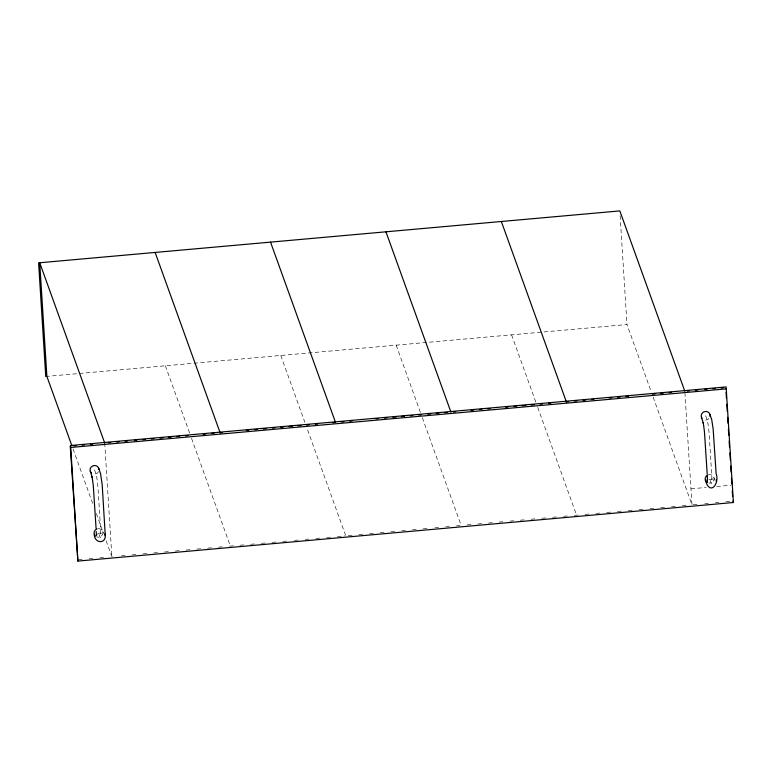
<?xml version="1.0" encoding="UTF-8"?>
<svg xmlns="http://www.w3.org/2000/svg" width="772" height="772" viewBox="0 0 772 772"><rect width="100%" height="100%" fill="white"/><g stroke="black" fill="none" stroke-linecap="round" stroke-linejoin="round"><path stroke-width="0.58" stroke-dasharray="3.86 2.9" d="M97.803 533.741L99.868 532.979L103.004 533.877M708.937 479.692L712.18 478.978L714.92 480.666M45.751 376.475L626.98 324.529L651.095 391.433M690.969 488.821L706.177 487.46M716.706 486.514L730.746 485.26M78.59 559.661L82.16 559.343M89.291 558.706L92.852 558.378M99.984 557.741L103.554 557.423M106.15 540.805L111.872 556.68L114.275 556.467M121.445 555.83L125.083 555.502M132.215 554.865L135.891 554.537M142.984 553.9L146.699 553.572M153.763 552.935L157.507 552.607M164.532 551.98L168.315 551.642M175.302 551.015L179.133 550.668M186.071 550.05L189.941 549.703M196.85 549.085L200.749 548.738M207.62 548.13L211.557 547.773M218.389 547.165L222.365 546.808M229.573 546.161L233.926 545.775M239.88 545.244L244.637 544.82M250.582 544.289L255.339 543.864M261.293 543.334L265.607 542.948M271.995 542.369L276.415 541.983M282.706 541.413L287.464 540.989M294.431 540.371L298.175 540.033M305.239 539.406L308.877 539.078M316.018 538.441L319.647 538.113M326.73 537.486L330.464 537.148M337.432 536.521L344.573 535.884M352.08 535.218L345.76 535.778L306.928 428.045M358.845 534.61L362.888 534.253M369.556 533.655L373.696 533.288M380.268 532.699L384.504 532.313M390.97 531.744L395.727 531.31M401.681 530.779L406.439 530.354M412.383 529.824L417.15 529.399M423.095 528.868L427.852 528.444M434.954 527.807L438.564 527.488M445.695 526.851L449.362 526.523M456.406 525.896L460.17 525.558M467.118 524.931L470.978 524.593M477.82 523.976L481.796 523.619M488.531 523.02L492.604 522.654M499.233 522.065L502.804 521.747M509.945 521.11L514.702 520.685M520.222 520.193L525.414 519.72M531.03 519.218L536.115 518.765M541.847 518.253L546.644 517.829M552.656 517.288L556.342 516.96M563.463 516.323L568.269 515.899M574.272 515.358L579.077 514.924M585.079 514.393L589.885 513.959M595.887 513.428L600.693 512.994M606.696 512.463L611.067 512.068M617.513 511.498L622.965 511.006M628.321 510.524L633.117 510.099M639.129 509.559L643.935 509.134M649.937 508.594L654.743 508.169M660.745 507.629L664.605 507.281M671.553 506.664L676.504 506.22M682.361 505.699L687.215 505.264M693.14 504.734L697.82 504.319M704.846 503.691L708.349 503.373M715.374 502.746L718.877 502.437M725.902 501.81L732.918 501.182M705.656 415.741L707.084 419.698A13.452 1.119 84.9 0 1 709.314 436.45L711.668 473.96A13.452 1.119 84.9 0 1 711.051 482.809L709.632 478.862M713.859 477.376L714.92 480.329M653.141 397.107L691.973 504.84L684.976 393.595M511.575 334.845L536.106 402.887M537.737 407.423L576.568 515.156M396.171 345.161L420.701 413.203M422.332 417.739L461.164 525.462M280.767 355.467L304.882 422.38M165.362 365.783L189.893 433.825M191.524 438.361L230.355 546.093M94.522 469.801L95.94 473.747A13.452 1.119 84.9 0 1 98.169 490.5L100.534 528.009A13.452 1.119 84.9 0 1 99.916 536.868L98.488 532.921M73.041 448.947L92.659 503.383M96.336 513.592L103.284 532.873M102.724 531.435L103.429 533.404M620.128 215.687L626.98 324.529M104.722 443.06L111.872 556.68M708.995 418.482A4.487 4.256 -19.8 0 1 704.768 419.968M708.223 474.848A4.487 4.256 -19.8 0 1 714.081 478.466A4.487 4.256 -19.8 0 1 708.735 483.089M98.507 471.595A4.487 4.256 -19.8 0 1 93.624 474.027M98.218 528.656A4.487 4.256 -19.8 0 1 102.859 533.645A4.487 4.256 -19.8 0 1 96.5 536.82"/><path stroke-width="1.16" d="M94.261 534.407C94.319 543.71 106.575 544.27 105.175 534.591M105.185 534.349L102.203 484.903L100.601 473.844L98.748 468.315M705.405 480.348C709.97 496.367 719.832 483.639 716.117 473.554L713.164 429.116L711.745 419.785L709.893 414.255M96.288 534.427L96.239 531.59M105.166 535.556L105.195 533.491M716.31 481.496L716.329 479.431M707.432 480.377L707.326 481.863M707.239 482.326L707.47 481.467M96.326 535.517L96.944 534.533M73.822 445.82L76.196 445.608M82.141 445.077L84.515 444.865M90.459 444.334L92.833 444.122M108.292 442.742L110.724 442.52M116.62 441.999L119.139 441.767M125.141 441.237L127.544 441.024M134.463 440.397L136.847 440.185M142.791 439.654L145.175 439.442M151.119 438.911L153.966 438.66M159.968 438.12L163.017 437.849M168.373 437.367L171.345 437.106M176.788 436.624L179.673 436.363M185.627 435.833L188.001 435.62M203.21 434.26L205.844 434.018M211.615 433.507L214.182 433.275M220.02 432.754L222.51 432.532M246.297 430.409L248.845 430.178M254.625 429.666L257.25 429.425M263.262 428.894L266.523 428.595M272.477 428.064L274.851 427.852M280.805 427.321L283.179 427.109M289.133 426.578L292.704 426.26M298.088 425.777L301.032 425.517M306.494 425.025L309.36 424.774M315.304 424.243L317.688 424.031M332.915 422.67L335.53 422.429L270.538 242.119M341.33 421.917L343.858 421.686M349.735 421.165L352.186 420.943M375.983 418.82L378.357 418.607M384.311 418.077L386.965 417.835M392.967 417.295L396.21 417.005M401.382 416.552L404.538 416.262M410.482 415.732L412.866 415.519M418.81 414.989L421.194 414.776M427.804 414.188L430.708 413.927M436.209 413.435L439.036 413.184M444.614 412.682L447.364 412.441M453.309 411.91L455.692 411.698M471.036 410.318L473.535 410.096M479.451 409.575L481.863 409.353M487.817 408.822L490.259 408.6M505.66 407.23L508.044 407.018M513.988 406.487L516.68 406.246M522.316 405.734L525.886 405.416M531.088 404.953L534.214 404.673M540.159 404.142L542.542 403.93M548.487 403.399L550.87 403.187M565.924 401.845L568.732 401.594M574.329 401.093L577.109 400.842M583.092 400.311L585.485 400.089M591.468 399.558L593.861 399.346M609.156 397.976L611.82 397.744M617.561 397.223L620.196 396.991M625.976 396.47L628.572 396.239M652.398 394.116L654.907 393.894M660.803 393.363L663.283 393.141M669.208 392.61L671.659 392.388M687.167 391.008L689.502 390.796M695.35 390.275L697.695 390.063M704.711 389.435L707.056 389.233M712.903 388.702L715.239 388.499M721.096 387.978L723.432 387.766M726.249 388.885L70.734 447.47L70.252 446.139L77.885 561.09L733.4 502.514L726.124 386.917L70.609 445.502L77.885 561.09M732.918 501.182L733.4 502.514M701.43 417.237L703.408 423.452L703.234 422.573L704.44 431.644L707.22 474.355M684.822 391.211L619.829 210.91L38.6 262.856L45.751 376.475M501.346 221.496L566.339 401.807M385.942 231.812L450.935 412.123M155.133 252.434L220.126 432.745M104.722 443.06L39.729 262.75L46.88 376.379L71.815 445.55M90.285 471.296L92.264 477.511L92.1 476.633L93.306 485.704L96.075 528.415M726.076 392.321L726.442 398.265M726.819 404.219L727.272 411.36M727.649 417.314L728.015 423.268M728.392 429.213L728.768 435.167M729.144 441.121L729.521 447.065M729.887 453.019L730.341 460.16M730.717 466.114L731.094 472.068M731.46 478.013L731.837 483.967M732.271 490.876L732.628 496.599M707.316 475.986L707.432 480.223M701.941 418.221A4.487 4.256 -19.8 0 1 704.817 411.563A4.487 4.256 -19.8 0 1 710.028 416.465M706.669 482.162A4.487 4.256 -19.8 0 1 707.171 475.369M91.559 473.101A4.487 4.256 -19.8 0 1 92.572 466.008A4.487 4.256 -19.8 0 1 98.97 469.405M95.535 536.222A4.487 4.256 -19.8 0 1 97.079 528.897M707.442 479.364L707.413 481.332L707.442 479.364"/></g></svg>
